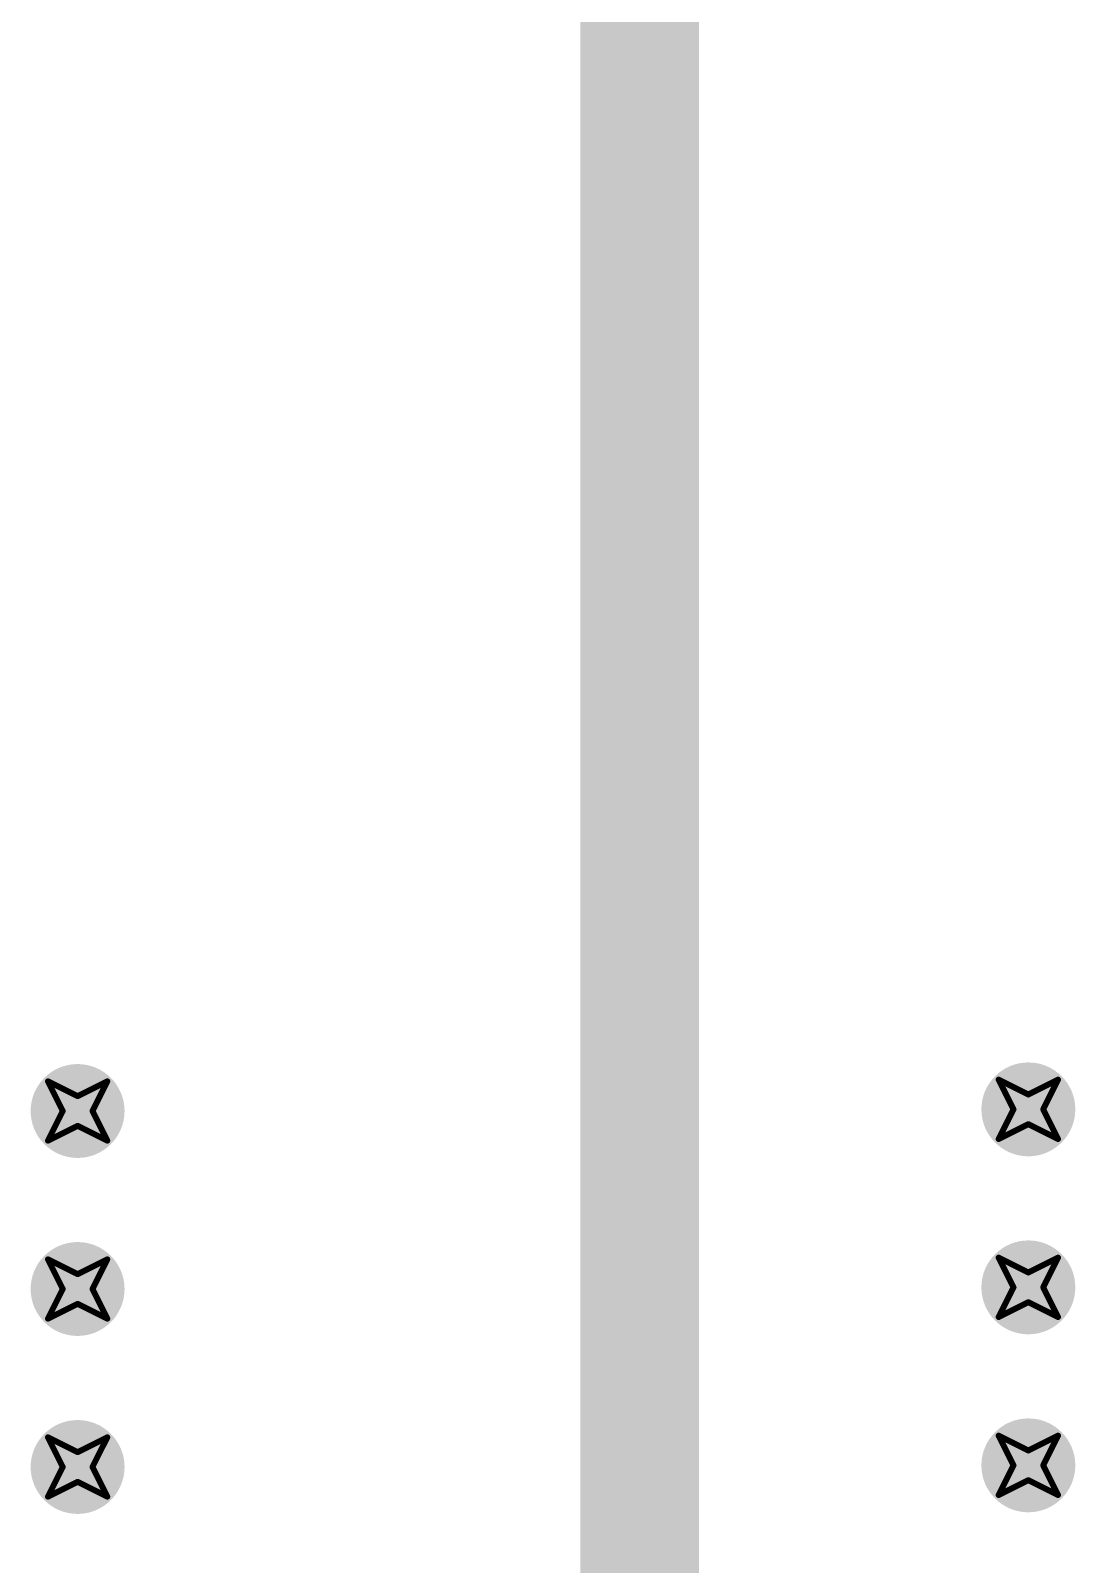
# Model space of a CAD drawing. Header units: inches. Extents: x -11 to 1110, y -7 to 455.
# Drawn here: x 595.8 to 604.74, y 51.15 to 64.28 of the extents above; entities that cross this region are included whole.
import ezdxf

# ---------------------------------------------------------------- set-up
doc = ezdxf.new("R2010")
doc.units = ezdxf.units.IN
for name, color, linetype in [('Bottom Layer', 5, 'Continuous'), ('Bottom Solder', 6, 'Continuous'), ('Drill Drawing', 1, 'Continuous'), ('Top Layer', 1, 'Continuous'), ('Top Solder', 216, 'Continuous'), ('Via Holes', 16, 'Continuous')]:
    doc.layers.add(name, color=color, linetype=linetype)

msp = doc.modelspace()

# ---------------------------------------------------------------- hatches: boundary and pattern name
at = {"layer": 'Bottom Layer'}
h = msp.add_hatch(color=5, dxfattribs=at)
edge = h.paths.add_edge_path()
edge.add_arc((596.205, 55.028), 0.3, 0, 360)
h = msp.add_hatch(color=5, dxfattribs=at)
edge = h.paths.add_edge_path()
edge.add_arc((604.342, 55.042), 0.3, 0, 360)
h = msp.add_hatch(color=5, dxfattribs=at)
edge = h.paths.add_edge_path()
edge.add_arc((596.205, 53.504), 0.3, 0, 360)
h = msp.add_hatch(color=5, dxfattribs=at)
edge = h.paths.add_edge_path()
edge.add_arc((604.342, 53.518), 0.3, 0, 360)
h = msp.add_hatch(color=5, dxfattribs=at)
edge = h.paths.add_edge_path()
edge.add_arc((596.205, 51.98), 0.3, 0, 360)
h = msp.add_hatch(color=5, dxfattribs=at)
edge = h.paths.add_edge_path()
edge.add_arc((604.342, 51.994), 0.3, 0, 360)
at = {"layer": 'Bottom Solder'}
h = msp.add_hatch(color=6, dxfattribs=at)
edge = h.paths.add_edge_path()
edge.add_arc((596.205, 55.028), 0.402, 0, 360)
h = msp.add_hatch(color=6, dxfattribs=at)
edge = h.paths.add_edge_path()
edge.add_arc((604.342, 55.042), 0.402, 0, 360)
h = msp.add_hatch(color=6, dxfattribs=at)
edge = h.paths.add_edge_path()
edge.add_arc((596.205, 53.504), 0.402, 0, 360)
h = msp.add_hatch(color=6, dxfattribs=at)
edge = h.paths.add_edge_path()
edge.add_arc((604.342, 53.518), 0.402, 0, 360)
h = msp.add_hatch(color=6, dxfattribs=at)
edge = h.paths.add_edge_path()
edge.add_arc((604.342, 51.994), 0.402, 0, 360)
h = msp.add_hatch(color=6, dxfattribs=at)
edge = h.paths.add_edge_path()
edge.add_arc((596.205, 51.98), 0.402, 0, 360)
at = {"layer": 'Top Layer'}
h = msp.add_hatch(color=1, dxfattribs=at)
edge = h.paths.add_edge_path()
edge.add_arc((596.205, 55.028), 0.3, 0, 360)
h = msp.add_hatch(color=1, dxfattribs=at)
edge = h.paths.add_edge_path()
edge.add_arc((604.342, 55.042), 0.3, 0, 360)
h = msp.add_hatch(color=1, dxfattribs=at)
edge = h.paths.add_edge_path()
edge.add_arc((596.205, 53.504), 0.3, 0, 360)
h = msp.add_hatch(color=1, dxfattribs=at)
edge = h.paths.add_edge_path()
edge.add_arc((604.342, 53.518), 0.3, 0, 360)
h = msp.add_hatch(color=1, dxfattribs=at)
edge = h.paths.add_edge_path()
edge.add_arc((596.205, 51.98), 0.3, 0, 360)
h = msp.add_hatch(color=1, dxfattribs=at)
edge = h.paths.add_edge_path()
edge.add_arc((604.342, 51.994), 0.3, 0, 360)
at = {"layer": 'Top Solder'}
h = msp.add_hatch(color=216, dxfattribs=at)
edge = h.paths.add_edge_path()
edge.add_arc((596.205, 55.028), 0.402, 0, 360)
h = msp.add_hatch(color=216, dxfattribs=at)
edge = h.paths.add_edge_path()
edge.add_arc((604.342, 55.042), 0.402, 0, 360)
h = msp.add_hatch(color=216, dxfattribs=at)
edge = h.paths.add_edge_path()
edge.add_arc((596.205, 53.504), 0.402, 0, 360)
h = msp.add_hatch(color=216, dxfattribs=at)
edge = h.paths.add_edge_path()
edge.add_arc((604.342, 53.518), 0.402, 0, 360)
h = msp.add_hatch(color=216, dxfattribs=at)
edge = h.paths.add_edge_path()
edge.add_arc((604.342, 51.994), 0.402, 0, 360)
h = msp.add_hatch(color=216, dxfattribs=at)
edge = h.paths.add_edge_path()
edge.add_arc((596.205, 51.98), 0.402, 0, 360)
at = {"layer": 'Via Holes'}
h = msp.add_hatch(color=7, dxfattribs=at)
edge = h.paths.add_edge_path()
edge.add_arc((596.205, 55.028), 0.15, 0, 360)
h = msp.add_hatch(color=7, dxfattribs=at)
edge = h.paths.add_edge_path()
edge.add_arc((604.342, 55.042), 0.15, 0, 360)
h = msp.add_hatch(color=7, dxfattribs=at)
edge = h.paths.add_edge_path()
edge.add_arc((596.205, 53.504), 0.15, 0, 360)
h = msp.add_hatch(color=7, dxfattribs=at)
edge = h.paths.add_edge_path()
edge.add_arc((604.342, 53.518), 0.15, 0, 360)
h = msp.add_hatch(color=7, dxfattribs=at)
edge = h.paths.add_edge_path()
edge.add_arc((604.342, 51.994), 0.15, 0, 360)
h = msp.add_hatch(color=7, dxfattribs=at)
edge = h.paths.add_edge_path()
edge.add_arc((596.205, 51.98), 0.15, 0, 360)

# ---------------------------------------------------------------- linework, layer by layer
at = {"layer": 'Bottom Layer'}
msp.add_lwpolyline([(601.015, 39.802, 1.016, 1.016, 0), (601.015, 66.243, 1.016, 1.016, 0)], format="xyseb", dxfattribs=at)
at = {"layer": 'Drill Drawing'}
for points in [[(595.951, 55.282, 0.0508, 0.0508, 0), (596.205, 55.155, 0.0508, 0.0508, 0)], [(595.951, 55.282, 0.0508, 0.0508, 0), (596.078, 55.028, 0.0508, 0.0508, 0)], [(596.205, 55.155, 0.0508, 0.0508, 0), (596.459, 55.282, 0.0508, 0.0508, 0)], [(596.332, 55.028, 0.0508, 0.0508, 0), (596.459, 55.282, 0.0508, 0.0508, 0)], [(604.088, 55.296, 0.0508, 0.0508, 0), (604.342, 55.169, 0.0508, 0.0508, 0)], [(604.088, 55.296, 0.0508, 0.0508, 0), (604.215, 55.042, 0.0508, 0.0508, 0)], [(604.342, 55.169, 0.0508, 0.0508, 0), (604.596, 55.296, 0.0508, 0.0508, 0)], [(604.469, 55.042, 0.0508, 0.0508, 0), (604.596, 55.296, 0.0508, 0.0508, 0)], [(595.951, 54.774, 0.0508, 0.0508, 0), (596.078, 55.028, 0.0508, 0.0508, 0)], [(596.332, 55.028, 0.0508, 0.0508, 0), (596.459, 54.774, 0.0508, 0.0508, 0)], [(604.088, 54.788, 0.0508, 0.0508, 0), (604.215, 55.042, 0.0508, 0.0508, 0)], [(604.469, 55.042, 0.0508, 0.0508, 0), (604.596, 54.788, 0.0508, 0.0508, 0)], [(595.951, 54.774, 0.0508, 0.0508, 0), (596.205, 54.901, 0.0508, 0.0508, 0)], [(596.205, 54.901, 0.0508, 0.0508, 0), (596.459, 54.774, 0.0508, 0.0508, 0)], [(604.088, 54.788, 0.0508, 0.0508, 0), (604.342, 54.915, 0.0508, 0.0508, 0)], [(604.342, 54.915, 0.0508, 0.0508, 0), (604.596, 54.788, 0.0508, 0.0508, 0)], [(595.951, 53.758, 0.0508, 0.0508, 0), (596.205, 53.631, 0.0508, 0.0508, 0)], [(595.951, 53.758, 0.0508, 0.0508, 0), (596.078, 53.504, 0.0508, 0.0508, 0)], [(596.205, 53.631, 0.0508, 0.0508, 0), (596.459, 53.758, 0.0508, 0.0508, 0)], [(596.332, 53.504, 0.0508, 0.0508, 0), (596.459, 53.758, 0.0508, 0.0508, 0)], [(604.088, 53.772, 0.0508, 0.0508, 0), (604.342, 53.645, 0.0508, 0.0508, 0)], [(604.088, 53.772, 0.0508, 0.0508, 0), (604.215, 53.518, 0.0508, 0.0508, 0)], [(604.342, 53.645, 0.0508, 0.0508, 0), (604.596, 53.772, 0.0508, 0.0508, 0)], [(604.469, 53.518, 0.0508, 0.0508, 0), (604.596, 53.772, 0.0508, 0.0508, 0)], [(595.951, 53.25, 0.0508, 0.0508, 0), (596.078, 53.504, 0.0508, 0.0508, 0)], [(596.332, 53.504, 0.0508, 0.0508, 0), (596.459, 53.25, 0.0508, 0.0508, 0)], [(604.088, 53.264, 0.0508, 0.0508, 0), (604.215, 53.518, 0.0508, 0.0508, 0)], [(604.469, 53.518, 0.0508, 0.0508, 0), (604.596, 53.264, 0.0508, 0.0508, 0)], [(595.951, 53.25, 0.0508, 0.0508, 0), (596.205, 53.377, 0.0508, 0.0508, 0)], [(596.205, 53.377, 0.0508, 0.0508, 0), (596.459, 53.25, 0.0508, 0.0508, 0)], [(604.088, 53.264, 0.0508, 0.0508, 0), (604.342, 53.391, 0.0508, 0.0508, 0)], [(604.342, 53.391, 0.0508, 0.0508, 0), (604.596, 53.264, 0.0508, 0.0508, 0)], [(604.088, 52.248, 0.0508, 0.0508, 0), (604.342, 52.121, 0.0508, 0.0508, 0)], [(604.088, 52.248, 0.0508, 0.0508, 0), (604.215, 51.994, 0.0508, 0.0508, 0)], [(604.342, 52.121, 0.0508, 0.0508, 0), (604.596, 52.248, 0.0508, 0.0508, 0)], [(604.469, 51.994, 0.0508, 0.0508, 0), (604.596, 52.248, 0.0508, 0.0508, 0)], [(595.951, 52.234, 0.0508, 0.0508, 0), (596.205, 52.107, 0.0508, 0.0508, 0)], [(595.951, 52.234, 0.0508, 0.0508, 0), (596.078, 51.98, 0.0508, 0.0508, 0)], [(596.205, 52.107, 0.0508, 0.0508, 0), (596.459, 52.234, 0.0508, 0.0508, 0)], [(596.332, 51.98, 0.0508, 0.0508, 0), (596.459, 52.234, 0.0508, 0.0508, 0)], [(595.951, 51.726, 0.0508, 0.0508, 0), (596.078, 51.98, 0.0508, 0.0508, 0)], [(596.332, 51.98, 0.0508, 0.0508, 0), (596.459, 51.726, 0.0508, 0.0508, 0)], [(604.088, 51.74, 0.0508, 0.0508, 0), (604.215, 51.994, 0.0508, 0.0508, 0)], [(604.469, 51.994, 0.0508, 0.0508, 0), (604.596, 51.74, 0.0508, 0.0508, 0)], [(595.951, 51.726, 0.0508, 0.0508, 0), (596.205, 51.853, 0.0508, 0.0508, 0)], [(596.205, 51.853, 0.0508, 0.0508, 0), (596.459, 51.726, 0.0508, 0.0508, 0)], [(604.088, 51.74, 0.0508, 0.0508, 0), (604.342, 51.867, 0.0508, 0.0508, 0)], [(604.342, 51.867, 0.0508, 0.0508, 0), (604.596, 51.74, 0.0508, 0.0508, 0)]]:
    msp.add_lwpolyline(points, format="xyseb", dxfattribs=at)
for points in [[(595.939, 55.282, 0.0254, 0.0254, 1), (595.964, 55.282, 0.0254, 0.0254, 1)], [(595.939, 55.282, 0.0254, 0.0254, 1), (595.964, 55.282, 0.0254, 0.0254, 1)], [(596.447, 55.282, 0.0254, 0.0254, 1), (596.472, 55.282, 0.0254, 0.0254, 1)], [(596.447, 55.282, 0.0254, 0.0254, 1), (596.472, 55.282, 0.0254, 0.0254, 1)], [(604.075, 55.296, 0.0254, 0.0254, 1), (604.101, 55.296, 0.0254, 0.0254, 1)], [(604.075, 55.296, 0.0254, 0.0254, 1), (604.101, 55.296, 0.0254, 0.0254, 1)], [(604.583, 55.296, 0.0254, 0.0254, 1), (604.609, 55.296, 0.0254, 0.0254, 1)], [(604.583, 55.296, 0.0254, 0.0254, 1), (604.609, 55.296, 0.0254, 0.0254, 1)], [(596.193, 55.155, 0.0254, 0.0254, 1), (596.218, 55.155, 0.0254, 0.0254, 1)], [(596.193, 55.155, 0.0254, 0.0254, 1), (596.218, 55.155, 0.0254, 0.0254, 1)], [(604.329, 55.169, 0.0254, 0.0254, 1), (604.355, 55.169, 0.0254, 0.0254, 1)], [(604.329, 55.169, 0.0254, 0.0254, 1), (604.355, 55.169, 0.0254, 0.0254, 1)], [(596.066, 55.028, 0.0254, 0.0254, 1), (596.091, 55.028, 0.0254, 0.0254, 1)], [(596.066, 55.028, 0.0254, 0.0254, 1), (596.091, 55.028, 0.0254, 0.0254, 1)], [(596.32, 55.028, 0.0254, 0.0254, 1), (596.345, 55.028, 0.0254, 0.0254, 1)], [(596.32, 55.028, 0.0254, 0.0254, 1), (596.345, 55.028, 0.0254, 0.0254, 1)], [(604.202, 55.042, 0.0254, 0.0254, 1), (604.228, 55.042, 0.0254, 0.0254, 1)], [(604.202, 55.042, 0.0254, 0.0254, 1), (604.228, 55.042, 0.0254, 0.0254, 1)], [(604.457, 55.042, 0.0254, 0.0254, 1), (604.482, 55.042, 0.0254, 0.0254, 1)], [(604.457, 55.042, 0.0254, 0.0254, 1), (604.482, 55.042, 0.0254, 0.0254, 1)], [(596.193, 54.901, 0.0254, 0.0254, 1), (596.218, 54.901, 0.0254, 0.0254, 1)], [(596.193, 54.901, 0.0254, 0.0254, 1), (596.218, 54.901, 0.0254, 0.0254, 1)], [(604.329, 54.915, 0.0254, 0.0254, 1), (604.355, 54.915, 0.0254, 0.0254, 1)], [(604.329, 54.915, 0.0254, 0.0254, 1), (604.355, 54.915, 0.0254, 0.0254, 1)], [(595.939, 54.774, 0.0254, 0.0254, 1), (595.964, 54.774, 0.0254, 0.0254, 1)], [(595.939, 54.774, 0.0254, 0.0254, 1), (595.964, 54.774, 0.0254, 0.0254, 1)], [(596.447, 54.774, 0.0254, 0.0254, 1), (596.472, 54.774, 0.0254, 0.0254, 1)], [(596.447, 54.774, 0.0254, 0.0254, 1), (596.472, 54.774, 0.0254, 0.0254, 1)], [(604.075, 54.788, 0.0254, 0.0254, 1), (604.101, 54.788, 0.0254, 0.0254, 1)], [(604.075, 54.788, 0.0254, 0.0254, 1), (604.101, 54.788, 0.0254, 0.0254, 1)], [(604.583, 54.788, 0.0254, 0.0254, 1), (604.609, 54.788, 0.0254, 0.0254, 1)], [(604.583, 54.788, 0.0254, 0.0254, 1), (604.609, 54.788, 0.0254, 0.0254, 1)], [(595.939, 53.758, 0.0254, 0.0254, 1), (595.964, 53.758, 0.0254, 0.0254, 1)], [(595.939, 53.758, 0.0254, 0.0254, 1), (595.964, 53.758, 0.0254, 0.0254, 1)], [(596.447, 53.758, 0.0254, 0.0254, 1), (596.472, 53.758, 0.0254, 0.0254, 1)], [(596.447, 53.758, 0.0254, 0.0254, 1), (596.472, 53.758, 0.0254, 0.0254, 1)], [(604.075, 53.772, 0.0254, 0.0254, 1), (604.101, 53.772, 0.0254, 0.0254, 1)], [(604.075, 53.772, 0.0254, 0.0254, 1), (604.101, 53.772, 0.0254, 0.0254, 1)], [(604.583, 53.772, 0.0254, 0.0254, 1), (604.609, 53.772, 0.0254, 0.0254, 1)], [(604.583, 53.772, 0.0254, 0.0254, 1), (604.609, 53.772, 0.0254, 0.0254, 1)], [(596.193, 53.631, 0.0254, 0.0254, 1), (596.218, 53.631, 0.0254, 0.0254, 1)], [(596.193, 53.631, 0.0254, 0.0254, 1), (596.218, 53.631, 0.0254, 0.0254, 1)], [(604.329, 53.645, 0.0254, 0.0254, 1), (604.355, 53.645, 0.0254, 0.0254, 1)], [(604.329, 53.645, 0.0254, 0.0254, 1), (604.355, 53.645, 0.0254, 0.0254, 1)], [(596.066, 53.504, 0.0254, 0.0254, 1), (596.091, 53.504, 0.0254, 0.0254, 1)], [(596.066, 53.504, 0.0254, 0.0254, 1), (596.091, 53.504, 0.0254, 0.0254, 1)], [(596.32, 53.504, 0.0254, 0.0254, 1), (596.345, 53.504, 0.0254, 0.0254, 1)], [(596.32, 53.504, 0.0254, 0.0254, 1), (596.345, 53.504, 0.0254, 0.0254, 1)], [(604.202, 53.518, 0.0254, 0.0254, 1), (604.228, 53.518, 0.0254, 0.0254, 1)], [(604.202, 53.518, 0.0254, 0.0254, 1), (604.228, 53.518, 0.0254, 0.0254, 1)], [(604.457, 53.518, 0.0254, 0.0254, 1), (604.482, 53.518, 0.0254, 0.0254, 1)], [(604.457, 53.518, 0.0254, 0.0254, 1), (604.482, 53.518, 0.0254, 0.0254, 1)], [(596.193, 53.377, 0.0254, 0.0254, 1), (596.218, 53.377, 0.0254, 0.0254, 1)], [(596.193, 53.377, 0.0254, 0.0254, 1), (596.218, 53.377, 0.0254, 0.0254, 1)], [(604.329, 53.391, 0.0254, 0.0254, 1), (604.355, 53.391, 0.0254, 0.0254, 1)], [(604.329, 53.391, 0.0254, 0.0254, 1), (604.355, 53.391, 0.0254, 0.0254, 1)], [(595.939, 53.25, 0.0254, 0.0254, 1), (595.964, 53.25, 0.0254, 0.0254, 1)], [(595.939, 53.25, 0.0254, 0.0254, 1), (595.964, 53.25, 0.0254, 0.0254, 1)], [(596.447, 53.25, 0.0254, 0.0254, 1), (596.472, 53.25, 0.0254, 0.0254, 1)], [(596.447, 53.25, 0.0254, 0.0254, 1), (596.472, 53.25, 0.0254, 0.0254, 1)], [(604.075, 53.264, 0.0254, 0.0254, 1), (604.101, 53.264, 0.0254, 0.0254, 1)], [(604.075, 53.264, 0.0254, 0.0254, 1), (604.101, 53.264, 0.0254, 0.0254, 1)], [(604.583, 53.264, 0.0254, 0.0254, 1), (604.609, 53.264, 0.0254, 0.0254, 1)], [(604.583, 53.264, 0.0254, 0.0254, 1), (604.609, 53.264, 0.0254, 0.0254, 1)], [(604.075, 52.248, 0.0254, 0.0254, 1), (604.101, 52.248, 0.0254, 0.0254, 1)], [(604.075, 52.248, 0.0254, 0.0254, 1), (604.101, 52.248, 0.0254, 0.0254, 1)], [(604.583, 52.248, 0.0254, 0.0254, 1), (604.609, 52.248, 0.0254, 0.0254, 1)], [(604.583, 52.248, 0.0254, 0.0254, 1), (604.609, 52.248, 0.0254, 0.0254, 1)], [(595.939, 52.234, 0.0254, 0.0254, 1), (595.964, 52.234, 0.0254, 0.0254, 1)], [(595.939, 52.234, 0.0254, 0.0254, 1), (595.964, 52.234, 0.0254, 0.0254, 1)], [(596.193, 52.107, 0.0254, 0.0254, 1), (596.218, 52.107, 0.0254, 0.0254, 1)], [(596.193, 52.107, 0.0254, 0.0254, 1), (596.218, 52.107, 0.0254, 0.0254, 1)], [(596.447, 52.234, 0.0254, 0.0254, 1), (596.472, 52.234, 0.0254, 0.0254, 1)], [(596.447, 52.234, 0.0254, 0.0254, 1), (596.472, 52.234, 0.0254, 0.0254, 1)], [(604.329, 52.121, 0.0254, 0.0254, 1), (604.355, 52.121, 0.0254, 0.0254, 1)], [(604.329, 52.121, 0.0254, 0.0254, 1), (604.355, 52.121, 0.0254, 0.0254, 1)], [(596.066, 51.98, 0.0254, 0.0254, 1), (596.091, 51.98, 0.0254, 0.0254, 1)], [(596.066, 51.98, 0.0254, 0.0254, 1), (596.091, 51.98, 0.0254, 0.0254, 1)], [(596.32, 51.98, 0.0254, 0.0254, 1), (596.345, 51.98, 0.0254, 0.0254, 1)], [(596.32, 51.98, 0.0254, 0.0254, 1), (596.345, 51.98, 0.0254, 0.0254, 1)], [(604.202, 51.994, 0.0254, 0.0254, 1), (604.228, 51.994, 0.0254, 0.0254, 1)], [(604.202, 51.994, 0.0254, 0.0254, 1), (604.228, 51.994, 0.0254, 0.0254, 1)], [(604.457, 51.994, 0.0254, 0.0254, 1), (604.482, 51.994, 0.0254, 0.0254, 1)], [(604.457, 51.994, 0.0254, 0.0254, 1), (604.482, 51.994, 0.0254, 0.0254, 1)], [(596.193, 51.853, 0.0254, 0.0254, 1), (596.218, 51.853, 0.0254, 0.0254, 1)], [(596.193, 51.853, 0.0254, 0.0254, 1), (596.218, 51.853, 0.0254, 0.0254, 1)], [(604.329, 51.867, 0.0254, 0.0254, 1), (604.355, 51.867, 0.0254, 0.0254, 1)], [(604.329, 51.867, 0.0254, 0.0254, 1), (604.355, 51.867, 0.0254, 0.0254, 1)], [(595.939, 51.726, 0.0254, 0.0254, 1), (595.964, 51.726, 0.0254, 0.0254, 1)], [(595.939, 51.726, 0.0254, 0.0254, 1), (595.964, 51.726, 0.0254, 0.0254, 1)], [(596.447, 51.726, 0.0254, 0.0254, 1), (596.472, 51.726, 0.0254, 0.0254, 1)], [(596.447, 51.726, 0.0254, 0.0254, 1), (596.472, 51.726, 0.0254, 0.0254, 1)], [(604.075, 51.74, 0.0254, 0.0254, 1), (604.101, 51.74, 0.0254, 0.0254, 1)], [(604.075, 51.74, 0.0254, 0.0254, 1), (604.101, 51.74, 0.0254, 0.0254, 1)], [(604.583, 51.74, 0.0254, 0.0254, 1), (604.609, 51.74, 0.0254, 0.0254, 1)], [(604.583, 51.74, 0.0254, 0.0254, 1), (604.609, 51.74, 0.0254, 0.0254, 1)]]:
    msp.add_lwpolyline(points, format="xyseb", close=True, dxfattribs=at)

doc.saveas('drawing.dxf')
